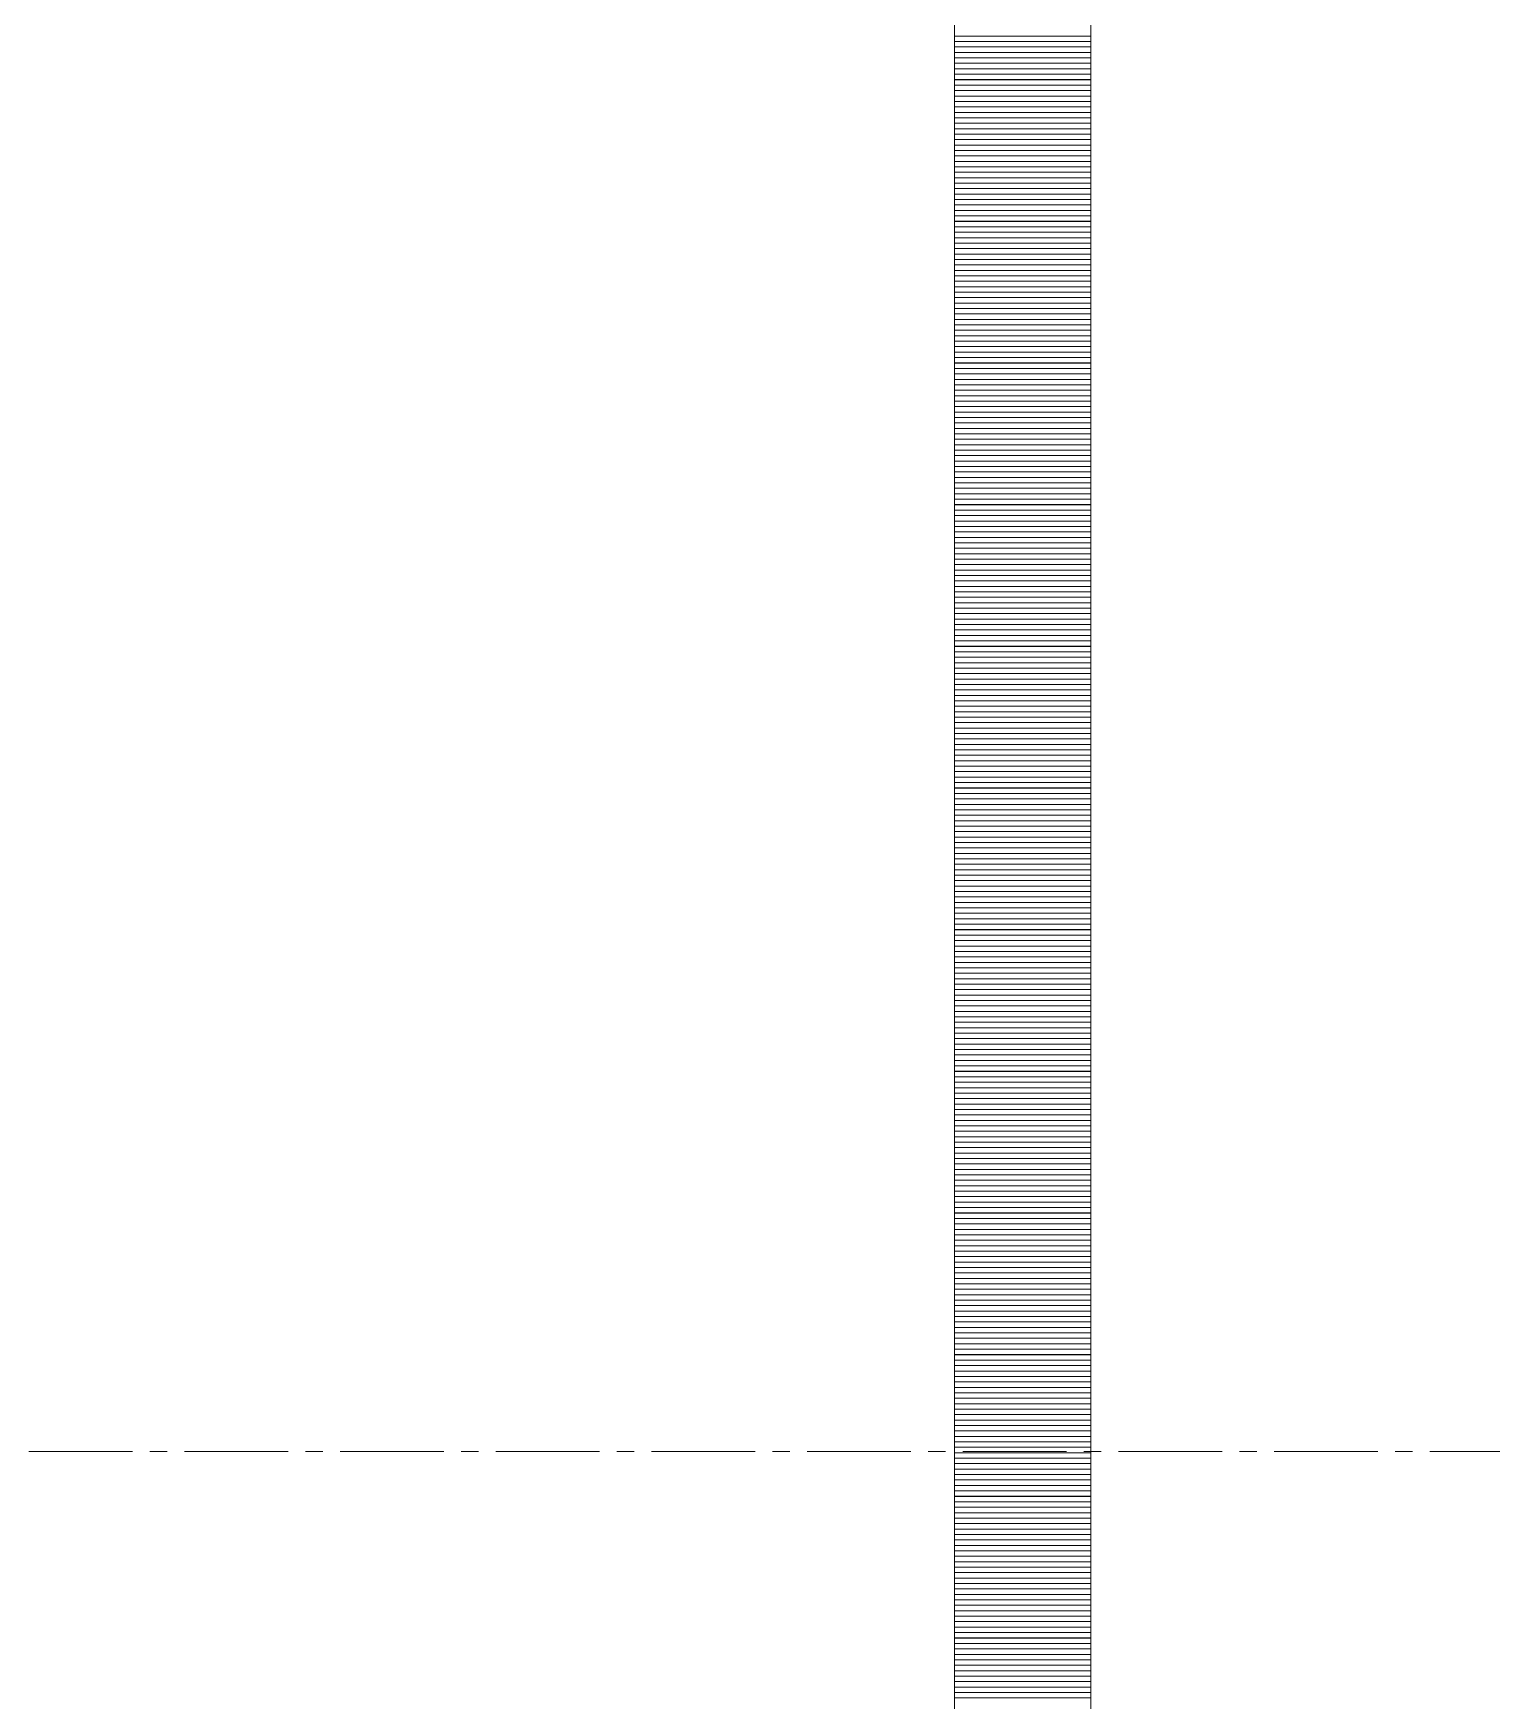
# Model space of a CAD drawing. Header units: millimetres. Extents: x 470010 to 1231400, y -134005 to 421770.
# Drawn here: x 805998.6 to 806266.3, y 165567.5 to 165873.5 of the extents above; entities that cross this region are included whole.
import ezdxf
from ezdxf.enums import TextEntityAlignment as Align

# ---------------------------------------------------------------- set-up
doc = ezdxf.new("R2010")
doc.units = ezdxf.units.MM
doc.linetypes.add('CENTER2', pattern=[28.575, 19.05, -3.175, 3.175, -3.175])
doc.linetypes.add('DASHED', pattern=[19.05, 12.7, -6.35])
doc.layers.get('Defpoints').update_dxf_attribs({"color": 140})
doc.layers.add('АР_Делит', color=120, linetype='Continuous', lineweight=0, plot=False)
doc.layers.add('АР_Тонкая', color=254, linetype='Continuous', lineweight=5)
doc.layers.add('АР_Штриховка', color=8, linetype='Continuous', lineweight=0)
doc.layers.add('РД_Оси_100', color=7, linetype='Continuous', lineweight=0, true_color=0x525252)
doc.styles.add('style1', font='ARIALN.TTF')

# ---------------------------------------------------------------- blocks, each defined once
blk = doc.blocks.new('СОШ_2200_АР_ОСИ_М100_28.05.24')
at = {"layer": 'АР_Делит', "color": 251, "linetype": 'DASHED', "true_color": 0x636466}
blk.add_lwpolyline([(114955, 135155), (114955, -355), (93595.036, -355), (93595.036, 13855), (94145, 13855), (94145, 68320), (66055, 68320), (66055, 13857.73), (83455, 13857.73), (83455, -355), (45245, -355), (45245, 13145), (44695, 13145), (44695, 26755), (45245, 26755), (45245, 68320), (20455, 68320), (20455, 26755), (27955, 26755), (27955, 13145), (-355, 13145), (-355, 100855)], dxfattribs=at)
at = {"layer": 'РД_Оси_100', "color": 251, "linetype": 'CENTER2', "true_color": 0x636466}
blk.add_line((29555, 42900), (-5954.958, 42900), dxfattribs=at)
blk = doc.blocks.new('A$C9108343f')
at = {"layer": 'АР_Тонкая', "color": 18, "linetype": 'Continuous', "lineweight": 5, "true_color": 0x000000}
for p, q in [((140449.09, 313879.49), (140449.09, 237679.49)), ((140474.09, 313879.49), (140474.09, 237679.49)), ((140474.09, 237679.49), (140474.09, 313879.49))]:
    blk.add_line(p, q, dxfattribs=at)
at = {"layer": 'АР_Штриховка', "color": 18, "linetype": 'Continuous', "lineweight": 0, "true_color": 0x000000}
for p, q in [((140449.09, 266239.24), (140474.09, 266239.24)), ((140449.09, 266238.24), (140474.09, 266238.24)), ((140449.09, 266237.24), (140474.09, 266237.24)), ((140449.09, 266236.24), (140474.09, 266236.24)), ((140449.09, 266235.24), (140474.09, 266235.24)), ((140449.09, 266234.24), (140474.09, 266234.24)), ((140449.09, 266233.24), (140474.09, 266233.24)), ((140449.09, 266232.24), (140474.09, 266232.24)), ((140449.09, 266231.24), (140474.09, 266231.24)), ((140449.09, 266230.24), (140474.09, 266230.24)), ((140449.09, 266229.24), (140474.09, 266229.24)), ((140449.09, 266228.24), (140474.09, 266228.24)), ((140449.09, 266227.24), (140474.09, 266227.24)), ((140449.09, 266226.24), (140474.09, 266226.24)), ((140449.09, 266225.24), (140474.09, 266225.24)), ((140449.09, 266224.24), (140474.09, 266224.24)), ((140449.09, 266223.24), (140474.09, 266223.24)), ((140449.09, 266222.24), (140474.09, 266222.24)), ((140449.09, 266221.24), (140474.09, 266221.24)), ((140449.09, 266220.24), (140474.09, 266220.24)), ((140449.09, 266219.24), (140474.09, 266219.24)), ((140449.09, 266218.24), (140474.09, 266218.24)), ((140449.09, 266217.24), (140474.09, 266217.24)), ((140449.09, 266216.24), (140474.09, 266216.24)), ((140449.09, 266215.24), (140474.09, 266215.24)), ((140449.09, 266214.24), (140474.09, 266214.24)), ((140449.09, 266213.24), (140474.09, 266213.24)), ((140449.09, 266212.24), (140474.09, 266212.24)), ((140449.09, 266211.24), (140474.09, 266211.24)), ((140449.09, 266210.24), (140474.09, 266210.24)), ((140449.09, 266209.24), (140474.09, 266209.24)), ((140449.09, 266208.24), (140474.09, 266208.24)), ((140449.09, 266207.24), (140474.09, 266207.24)), ((140449.09, 266206.24), (140474.09, 266206.24)), ((140449.09, 266205.24), (140474.09, 266205.24)), ((140449.09, 266204.24), (140474.09, 266204.24)), ((140449.09, 266203.24), (140474.09, 266203.24)), ((140449.09, 266202.24), (140474.09, 266202.24)), ((140449.09, 266201.24), (140474.09, 266201.24)), ((140449.09, 266200.24), (140474.09, 266200.24)), ((140449.09, 266199.24), (140474.09, 266199.24)), ((140449.09, 266198.24), (140474.09, 266198.24)), ((140449.09, 266197.24), (140474.09, 266197.24)), ((140449.09, 266196.24), (140474.09, 266196.24)), ((140449.09, 266195.24), (140474.09, 266195.24)), ((140449.09, 266194.24), (140474.09, 266194.24)), ((140449.09, 266193.24), (140474.09, 266193.24)), ((140449.09, 266192.24), (140474.09, 266192.24)), ((140449.09, 266191.24), (140474.09, 266191.24)), ((140449.09, 266190.24), (140474.09, 266190.24)), ((140449.09, 266189.24), (140474.09, 266189.24)), ((140449.09, 266188.24), (140474.09, 266188.24)), ((140449.09, 266187.24), (140474.09, 266187.24)), ((140449.09, 266186.24), (140474.09, 266186.24)), ((140449.09, 266185.24), (140474.09, 266185.24)), ((140449.09, 266184.24), (140474.09, 266184.24)), ((140449.09, 266183.24), (140474.09, 266183.24)), ((140449.09, 266182.24), (140474.09, 266182.24)), ((140449.09, 266181.24), (140474.09, 266181.24)), ((140449.09, 266180.24), (140474.09, 266180.24)), ((140449.09, 266179.24), (140474.09, 266179.24)), ((140449.09, 266178.24), (140474.09, 266178.24)), ((140449.09, 266177.24), (140474.09, 266177.24)), ((140449.09, 266176.24), (140474.09, 266176.24)), ((140449.09, 266175.24), (140474.09, 266175.24)), ((140449.09, 266174.24), (140474.09, 266174.24)), ((140449.09, 266173.24), (140474.09, 266173.24)), ((140449.09, 266172.24), (140474.09, 266172.24)), ((140449.09, 266171.24), (140474.09, 266171.24)), ((140449.09, 266170.24), (140474.09, 266170.24)), ((140449.09, 266169.24), (140474.09, 266169.24)), ((140449.09, 266168.24), (140474.09, 266168.24)), ((140449.09, 266167.24), (140474.09, 266167.24)), ((140449.09, 266166.24), (140474.09, 266166.24)), ((140449.09, 266165.24), (140474.09, 266165.24)), ((140449.09, 266164.24), (140474.09, 266164.24)), ((140449.09, 266163.24), (140474.09, 266163.24)), ((140449.09, 266162.24), (140474.09, 266162.24)), ((140449.09, 266161.24), (140474.09, 266161.24)), ((140449.09, 266160.24), (140474.09, 266160.24)), ((140449.09, 266159.24), (140474.09, 266159.24)), ((140449.09, 266158.24), (140474.09, 266158.24)), ((140449.09, 266157.24), (140474.09, 266157.24)), ((140449.09, 266156.24), (140474.09, 266156.24)), ((140449.09, 266155.24), (140474.09, 266155.24)), ((140449.09, 266154.24), (140474.09, 266154.24)), ((140449.09, 266153.24), (140474.09, 266153.24)), ((140449.09, 266152.24), (140474.09, 266152.24)), ((140449.09, 266151.24), (140474.09, 266151.24)), ((140449.09, 266150.24), (140474.09, 266150.24)), ((140449.09, 266149.24), (140474.09, 266149.24)), ((140449.09, 266148.24), (140474.09, 266148.24)), ((140449.09, 266147.24), (140474.09, 266147.24)), ((140449.09, 266146.24), (140474.09, 266146.24)), ((140449.09, 266145.24), (140474.09, 266145.24)), ((140449.09, 266144.24), (140474.09, 266144.24)), ((140449.09, 266143.24), (140474.09, 266143.24)), ((140449.09, 266142.24), (140474.09, 266142.24)), ((140449.09, 266141.24), (140474.09, 266141.24)), ((140449.09, 266140.24), (140474.09, 266140.24)), ((140449.09, 266139.24), (140474.09, 266139.24)), ((140449.09, 266138.24), (140474.09, 266138.24)), ((140449.09, 266137.24), (140474.09, 266137.24)), ((140449.09, 266136.24), (140474.09, 266136.24)), ((140449.09, 266135.24), (140474.09, 266135.24)), ((140449.09, 266134.24), (140474.09, 266134.24)), ((140449.09, 266133.24), (140474.09, 266133.24)), ((140449.09, 266132.24), (140474.09, 266132.24)), ((140449.09, 266131.24), (140474.09, 266131.24)), ((140449.09, 266130.24), (140474.09, 266130.24)), ((140449.09, 266129.24), (140474.09, 266129.24)), ((140449.09, 266128.24), (140474.09, 266128.24)), ((140449.09, 266127.24), (140474.09, 266127.24)), ((140449.09, 266126.24), (140474.09, 266126.24)), ((140449.09, 266125.24), (140474.09, 266125.24)), ((140449.09, 266124.24), (140474.09, 266124.24)), ((140449.09, 266123.24), (140474.09, 266123.24)), ((140449.09, 266122.24), (140474.09, 266122.24)), ((140449.09, 266121.24), (140474.09, 266121.24)), ((140449.09, 266120.24), (140474.09, 266120.24)), ((140449.09, 266119.24), (140474.09, 266119.24)), ((140449.09, 266118.24), (140474.09, 266118.24)), ((140449.09, 266117.24), (140474.09, 266117.24)), ((140449.09, 266116.24), (140474.09, 266116.24)), ((140449.09, 266115.24), (140474.09, 266115.24)), ((140449.09, 266114.24), (140474.09, 266114.24)), ((140449.09, 266113.24), (140474.09, 266113.24)), ((140449.09, 266112.24), (140474.09, 266112.24)), ((140449.09, 266111.24), (140474.09, 266111.24)), ((140449.09, 266110.24), (140474.09, 266110.24)), ((140449.09, 266109.24), (140474.09, 266109.24)), ((140449.09, 266108.24), (140474.09, 266108.24)), ((140449.09, 266107.24), (140474.09, 266107.24)), ((140449.09, 266106.24), (140474.09, 266106.24)), ((140449.09, 266105.24), (140474.09, 266105.24)), ((140449.09, 266104.24), (140474.09, 266104.24)), ((140449.09, 266103.24), (140474.09, 266103.24)), ((140449.09, 266102.24), (140474.09, 266102.24)), ((140449.09, 266101.24), (140474.09, 266101.24)), ((140449.09, 266100.24), (140474.09, 266100.24)), ((140449.09, 266099.24), (140474.09, 266099.24)), ((140449.09, 266098.24), (140474.09, 266098.24)), ((140449.09, 266097.24), (140474.09, 266097.24)), ((140449.09, 266096.24), (140474.09, 266096.24)), ((140449.09, 266095.24), (140474.09, 266095.24)), ((140449.09, 266094.24), (140474.09, 266094.24)), ((140449.09, 266093.24), (140474.09, 266093.24)), ((140449.09, 266092.24), (140474.09, 266092.24)), ((140449.09, 266091.24), (140474.09, 266091.24)), ((140449.09, 266090.24), (140474.09, 266090.24)), ((140449.09, 266089.24), (140474.09, 266089.24)), ((140449.09, 266088.24), (140474.09, 266088.24)), ((140449.09, 266087.24), (140474.09, 266087.24)), ((140449.09, 266086.24), (140474.09, 266086.24)), ((140449.09, 266085.24), (140474.09, 266085.24)), ((140449.09, 266084.24), (140474.09, 266084.24)), ((140449.09, 266083.24), (140474.09, 266083.24)), ((140449.09, 266082.24), (140474.09, 266082.24)), ((140449.09, 266081.24), (140474.09, 266081.24)), ((140449.09, 266080.24), (140474.09, 266080.24)), ((140449.09, 266079.24), (140474.09, 266079.24)), ((140449.09, 266078.24), (140474.09, 266078.24)), ((140449.09, 266077.24), (140474.09, 266077.24)), ((140449.09, 266076.24), (140474.09, 266076.24)), ((140449.09, 266075.24), (140474.09, 266075.24)), ((140449.09, 266074.24), (140474.09, 266074.24)), ((140449.09, 266073.24), (140474.09, 266073.24)), ((140449.09, 266072.24), (140474.09, 266072.24)), ((140449.09, 266071.24), (140474.09, 266071.24)), ((140449.09, 266070.24), (140474.09, 266070.24)), ((140449.09, 266069.24), (140474.09, 266069.24)), ((140449.09, 266068.24), (140474.09, 266068.24)), ((140449.09, 266067.24), (140474.09, 266067.24)), ((140449.09, 266066.24), (140474.09, 266066.24)), ((140449.09, 266065.24), (140474.09, 266065.24)), ((140449.09, 266064.24), (140474.09, 266064.24)), ((140449.09, 266063.24), (140474.09, 266063.24)), ((140449.09, 266062.24), (140474.09, 266062.24)), ((140449.09, 266061.24), (140474.09, 266061.24)), ((140449.09, 266060.24), (140474.09, 266060.24)), ((140449.09, 266059.24), (140474.09, 266059.24)), ((140449.09, 266058.24), (140474.09, 266058.24)), ((140449.09, 266057.24), (140474.09, 266057.24)), ((140449.09, 266056.24), (140474.09, 266056.24)), ((140449.09, 266055.24), (140474.09, 266055.24)), ((140449.09, 266054.24), (140474.09, 266054.24)), ((140449.09, 266053.24), (140474.09, 266053.24)), ((140449.09, 266052.24), (140474.09, 266052.24)), ((140449.09, 266051.24), (140474.09, 266051.24)), ((140449.09, 266050.24), (140474.09, 266050.24)), ((140449.09, 266049.24), (140474.09, 266049.24)), ((140449.09, 266048.24), (140474.09, 266048.24)), ((140449.09, 266047.24), (140474.09, 266047.24)), ((140449.09, 266046.24), (140474.09, 266046.24)), ((140449.09, 266045.24), (140474.09, 266045.24)), ((140449.09, 266044.24), (140474.09, 266044.24)), ((140449.09, 266043.24), (140474.09, 266043.24)), ((140449.09, 266042.24), (140474.09, 266042.24)), ((140449.09, 266041.24), (140474.09, 266041.24)), ((140449.09, 266040.24), (140474.09, 266040.24)), ((140449.09, 266039.24), (140474.09, 266039.24)), ((140449.09, 266038.24), (140474.09, 266038.24)), ((140449.09, 266037.24), (140474.09, 266037.24)), ((140449.09, 266036.24), (140474.09, 266036.24)), ((140449.09, 266035.24), (140474.09, 266035.24)), ((140449.09, 266034.24), (140474.09, 266034.24)), ((140449.09, 266033.24), (140474.09, 266033.24)), ((140449.09, 266032.24), (140474.09, 266032.24)), ((140449.09, 266031.24), (140474.09, 266031.24)), ((140449.09, 266030.24), (140474.09, 266030.24)), ((140449.09, 266029.24), (140474.09, 266029.24)), ((140449.09, 266028.24), (140474.09, 266028.24)), ((140449.09, 266027.24), (140474.09, 266027.24)), ((140449.09, 266026.24), (140474.09, 266026.24)), ((140449.09, 266025.24), (140474.09, 266025.24)), ((140449.09, 266024.24), (140474.09, 266024.24)), ((140449.09, 266023.24), (140474.09, 266023.24)), ((140449.09, 266022.24), (140474.09, 266022.24)), ((140449.09, 266021.24), (140474.09, 266021.24)), ((140449.09, 266020.24), (140474.09, 266020.24)), ((140449.09, 266019.24), (140474.09, 266019.24)), ((140449.09, 266018.24), (140474.09, 266018.24)), ((140449.09, 266017.24), (140474.09, 266017.24)), ((140449.09, 266016.24), (140474.09, 266016.24)), ((140449.09, 266015.24), (140474.09, 266015.24)), ((140449.09, 266014.24), (140474.09, 266014.24)), ((140449.09, 266013.24), (140474.09, 266013.24)), ((140449.09, 266012.24), (140474.09, 266012.24)), ((140449.09, 266011.24), (140474.09, 266011.24)), ((140449.09, 266010.24), (140474.09, 266010.24)), ((140449.09, 266009.24), (140474.09, 266009.24)), ((140449.09, 266008.24), (140474.09, 266008.24)), ((140449.09, 266007.24), (140474.09, 266007.24)), ((140449.09, 266006.24), (140474.09, 266006.24)), ((140449.09, 266005.24), (140474.09, 266005.24)), ((140449.09, 266004.24), (140474.09, 266004.24)), ((140449.09, 266003.24), (140474.09, 266003.24)), ((140449.09, 266002.24), (140474.09, 266002.24)), ((140449.09, 266001.24), (140474.09, 266001.24)), ((140449.09, 266000.24), (140474.09, 266000.24)), ((140449.09, 265999.24), (140474.09, 265999.24)), ((140449.09, 265998.24), (140474.09, 265998.24)), ((140449.09, 265997.24), (140474.09, 265997.24)), ((140449.09, 265996.24), (140474.09, 265996.24)), ((140449.09, 265995.24), (140474.09, 265995.24)), ((140449.09, 265994.24), (140474.09, 265994.24)), ((140449.09, 265993.24), (140474.09, 265993.24)), ((140449.09, 265992.24), (140474.09, 265992.24)), ((140449.09, 265991.24), (140474.09, 265991.24)), ((140449.09, 265990.24), (140474.09, 265990.24)), ((140449.09, 265989.24), (140474.09, 265989.24)), ((140449.09, 265988.24), (140474.09, 265988.24)), ((140449.09, 265987.24), (140474.09, 265987.24)), ((140449.09, 265986.24), (140474.09, 265986.24)), ((140449.09, 265985.24), (140474.09, 265985.24)), ((140449.09, 265984.24), (140474.09, 265984.24)), ((140449.09, 265983.24), (140474.09, 265983.24)), ((140449.09, 265982.24), (140474.09, 265982.24)), ((140449.09, 265981.24), (140474.09, 265981.24)), ((140449.09, 265980.24), (140474.09, 265980.24)), ((140449.09, 265979.24), (140474.09, 265979.24)), ((140449.09, 265978.24), (140474.09, 265978.24)), ((140449.09, 265977.24), (140474.09, 265977.24)), ((140449.09, 265976.24), (140474.09, 265976.24)), ((140449.09, 265975.24), (140474.09, 265975.24)), ((140449.09, 265974.24), (140474.09, 265974.24)), ((140449.09, 265973.24), (140474.09, 265973.24)), ((140449.09, 265972.24), (140474.09, 265972.24)), ((140449.09, 265971.24), (140474.09, 265971.24)), ((140449.09, 265970.24), (140474.09, 265970.24)), ((140449.09, 265969.24), (140474.09, 265969.24)), ((140449.09, 265968.24), (140474.09, 265968.24)), ((140449.09, 265967.24), (140474.09, 265967.24)), ((140449.09, 265966.24), (140474.09, 265966.24)), ((140449.09, 265965.24), (140474.09, 265965.24)), ((140449.09, 265964.24), (140474.09, 265964.24)), ((140449.09, 265963.24), (140474.09, 265963.24)), ((140449.09, 265962.24), (140474.09, 265962.24)), ((140449.09, 265961.24), (140474.09, 265961.24)), ((140449.09, 265960.24), (140474.09, 265960.24)), ((140449.09, 265959.24), (140474.09, 265959.24)), ((140449.09, 265958.24), (140474.09, 265958.24)), ((140449.09, 265957.24), (140474.09, 265957.24)), ((140449.09, 265956.24), (140474.09, 265956.24)), ((140449.09, 265955.24), (140474.09, 265955.24)), ((140449.09, 265954.24), (140474.09, 265954.24)), ((140449.09, 265953.24), (140474.09, 265953.24)), ((140449.09, 265952.24), (140474.09, 265952.24)), ((140449.09, 265951.24), (140474.09, 265951.24)), ((140449.09, 265950.24), (140474.09, 265950.24)), ((140449.09, 265949.24), (140474.09, 265949.24)), ((140449.09, 265948.24), (140474.09, 265948.24)), ((140449.09, 265947.24), (140474.09, 265947.24)), ((140449.09, 265946.24), (140474.09, 265946.24)), ((140449.09, 265945.24), (140474.09, 265945.24)), ((140449.09, 265944.24), (140474.09, 265944.24)), ((140449.09, 265943.24), (140474.09, 265943.24)), ((140449.09, 265942.24), (140474.09, 265942.24)), ((140449.09, 265941.24), (140474.09, 265941.24)), ((140449.09, 265940.24), (140474.09, 265940.24)), ((140449.09, 265939.24), (140474.09, 265939.24)), ((140449.09, 265938.24), (140474.09, 265938.24)), ((140449.09, 265937.24), (140474.09, 265937.24)), ((140449.09, 265936.24), (140474.09, 265936.24)), ((140449.09, 265935.24), (140474.09, 265935.24)), ((140449.09, 265934.24), (140474.09, 265934.24))]:
    blk.add_line(p, q, dxfattribs=at)
at = {"layer": 'РД_Оси_100'}
blk.add_blockref('СОШ_2200_АР_ОСИ_М100_28.05.24', (140804.09, 223079.49), dxfattribs=at)
at = {"layer": 'Defpoints', "color": 18, "true_color": 0x000000, "style": 'style1'}
for p in [(143949.34, 316089.12), (143974.98, 281639.5), (143890.4, 273244.71), (143839.99, 264276.81), (143967.75, 254892.38), (12251.96, 104178.14), (12382.58, 96023.14)]:
    blk.add_attdef('АР-ПОМЕЩЕНИЕ:НАИМЕНОВАНИЕ', text='', height=100, dxfattribs=at).set_placement(p, align=Align.MIDDLE)
at = {"layer": 'Defpoints', "color": 18, "true_color": 0x000000, "style": 'style1', "flags": 8}
for p in [(143951.3, 279099.09), (143848.34, 269251.11), (143875.33, 260094.25), (144049.74, 250824.7), (163419.28, 238153.36), (155897.46, 237965.97), (183037.2, 237965.97), (143342.94, 237876.19)]:
    blk.add_attdef('АР-ПОМЕЩЕНИЕ:НАИМЕНОВАНИЕ', text='', height=100, dxfattribs=at).set_placement(p, align=Align.MIDDLE)

msp = doc.modelspace()

# ---------------------------------------------------------------- linework, layer by layer
at = {"layer": 'АР_Тонкая', "color": 18, "linetype": 'Continuous', "lineweight": 5, "true_color": 0x000000}
for p, q in [((806167.706, 213513.251), (806167.706, 137313.251)), ((806192.706, 213513.251), (806192.706, 137313.251)), ((806192.706, 137313.251), (806192.706, 213513.251))]:
    msp.add_line(p, q, dxfattribs=at)
at = {"layer": 'АР_Штриховка', "color": 18, "linetype": 'Continuous', "lineweight": 0, "true_color": 0x000000}
for p, q in [((806167.706, 165873), (806192.706, 165873)), ((806167.706, 165872), (806192.706, 165872)), ((806167.706, 165871), (806192.706, 165871)), ((806167.706, 165870), (806192.706, 165870)), ((806167.706, 165869), (806192.706, 165869)), ((806167.706, 165868), (806192.706, 165868)), ((806167.706, 165867), (806192.706, 165867)), ((806167.706, 165866), (806192.706, 165866)), ((806167.706, 165865), (806192.706, 165865)), ((806167.706, 165864), (806192.706, 165864)), ((806167.706, 165863), (806192.706, 165863)), ((806167.706, 165862), (806192.706, 165862)), ((806167.706, 165861), (806192.706, 165861)), ((806167.706, 165860), (806192.706, 165860)), ((806167.706, 165859), (806192.706, 165859)), ((806167.706, 165858), (806192.706, 165858)), ((806167.706, 165857), (806192.706, 165857)), ((806167.706, 165856), (806192.706, 165856)), ((806167.706, 165855), (806192.706, 165855)), ((806167.706, 165854), (806192.706, 165854)), ((806167.706, 165853), (806192.706, 165853)), ((806167.706, 165852), (806192.706, 165852)), ((806167.706, 165851), (806192.706, 165851)), ((806167.706, 165850), (806192.706, 165850)), ((806167.706, 165849), (806192.706, 165849)), ((806167.706, 165848), (806192.706, 165848)), ((806167.706, 165847), (806192.706, 165847)), ((806167.706, 165846), (806192.706, 165846)), ((806167.706, 165845), (806192.706, 165845)), ((806167.706, 165844), (806192.706, 165844)), ((806167.706, 165843), (806192.706, 165843)), ((806167.706, 165842), (806192.706, 165842)), ((806167.706, 165841), (806192.706, 165841)), ((806167.706, 165840), (806192.706, 165840)), ((806167.706, 165839), (806192.706, 165839)), ((806167.706, 165838), (806192.706, 165838)), ((806167.706, 165837), (806192.706, 165837)), ((806167.706, 165836), (806192.706, 165836)), ((806167.706, 165835), (806192.706, 165835)), ((806167.706, 165834), (806192.706, 165834)), ((806167.706, 165833), (806192.706, 165833)), ((806167.706, 165832), (806192.706, 165832)), ((806167.706, 165831), (806192.706, 165831)), ((806167.706, 165830), (806192.706, 165830)), ((806167.706, 165829), (806192.706, 165829)), ((806167.706, 165828), (806192.706, 165828)), ((806167.706, 165827), (806192.706, 165827)), ((806167.706, 165826), (806192.706, 165826)), ((806167.706, 165825), (806192.706, 165825)), ((806167.706, 165824), (806192.706, 165824)), ((806167.706, 165823), (806192.706, 165823)), ((806167.706, 165822), (806192.706, 165822)), ((806167.706, 165821), (806192.706, 165821)), ((806167.706, 165820), (806192.706, 165820)), ((806167.706, 165819), (806192.706, 165819)), ((806167.706, 165818), (806192.706, 165818)), ((806167.706, 165817), (806192.706, 165817)), ((806167.706, 165816), (806192.706, 165816)), ((806167.706, 165815), (806192.706, 165815)), ((806167.706, 165814), (806192.706, 165814)), ((806167.706, 165813), (806192.706, 165813)), ((806167.706, 165812), (806192.706, 165812)), ((806167.706, 165811), (806192.706, 165811)), ((806167.706, 165810), (806192.706, 165810)), ((806167.706, 165809), (806192.706, 165809)), ((806167.706, 165808), (806192.706, 165808)), ((806167.706, 165807), (806192.706, 165807)), ((806167.706, 165806), (806192.706, 165806)), ((806167.706, 165805), (806192.706, 165805)), ((806167.706, 165804), (806192.706, 165804)), ((806167.706, 165803), (806192.706, 165803)), ((806167.706, 165802), (806192.706, 165802)), ((806167.706, 165801), (806192.706, 165801)), ((806167.706, 165800), (806192.706, 165800)), ((806167.706, 165799), (806192.706, 165799)), ((806167.706, 165798), (806192.706, 165798)), ((806167.706, 165797), (806192.706, 165797)), ((806167.706, 165796), (806192.706, 165796)), ((806167.706, 165795), (806192.706, 165795)), ((806167.706, 165794), (806192.706, 165794)), ((806167.706, 165793), (806192.706, 165793)), ((806167.706, 165792), (806192.706, 165792)), ((806167.706, 165791), (806192.706, 165791)), ((806167.706, 165790), (806192.706, 165790)), ((806167.706, 165789), (806192.706, 165789)), ((806167.706, 165788), (806192.706, 165788)), ((806167.706, 165787), (806192.706, 165787)), ((806167.706, 165786), (806192.706, 165786)), ((806167.706, 165785), (806192.706, 165785)), ((806167.706, 165784), (806192.706, 165784)), ((806167.706, 165783), (806192.706, 165783)), ((806167.706, 165782), (806192.706, 165782)), ((806167.706, 165781), (806192.706, 165781)), ((806167.706, 165780), (806192.706, 165780)), ((806167.706, 165779), (806192.706, 165779)), ((806167.706, 165778), (806192.706, 165778)), ((806167.706, 165777), (806192.706, 165777)), ((806167.706, 165776), (806192.706, 165776)), ((806167.706, 165775), (806192.706, 165775)), ((806167.706, 165774), (806192.706, 165774)), ((806167.706, 165773), (806192.706, 165773)), ((806167.706, 165772), (806192.706, 165772)), ((806167.706, 165771), (806192.706, 165771)), ((806167.706, 165770), (806192.706, 165770)), ((806167.706, 165769), (806192.706, 165769)), ((806167.706, 165768), (806192.706, 165768)), ((806167.706, 165767), (806192.706, 165767)), ((806167.706, 165766), (806192.706, 165766)), ((806167.706, 165765), (806192.706, 165765)), ((806167.706, 165764), (806192.706, 165764)), ((806167.706, 165763), (806192.706, 165763)), ((806167.706, 165762), (806192.706, 165762)), ((806167.706, 165761), (806192.706, 165761)), ((806167.706, 165760), (806192.706, 165760)), ((806167.706, 165759), (806192.706, 165759)), ((806167.706, 165758), (806192.706, 165758)), ((806167.706, 165757), (806192.706, 165757)), ((806167.706, 165756), (806192.706, 165756)), ((806167.706, 165755), (806192.706, 165755)), ((806167.706, 165754), (806192.706, 165754)), ((806167.706, 165753), (806192.706, 165753)), ((806167.706, 165752), (806192.706, 165752)), ((806167.706, 165751), (806192.706, 165751)), ((806167.706, 165750), (806192.706, 165750)), ((806167.706, 165749), (806192.706, 165749)), ((806167.706, 165748), (806192.706, 165748)), ((806167.706, 165747), (806192.706, 165747)), ((806167.706, 165746), (806192.706, 165746)), ((806167.706, 165745), (806192.706, 165745)), ((806167.706, 165744), (806192.706, 165744)), ((806167.706, 165743), (806192.706, 165743)), ((806167.706, 165742), (806192.706, 165742)), ((806167.706, 165741), (806192.706, 165741)), ((806167.706, 165740), (806192.706, 165740)), ((806167.706, 165739), (806192.706, 165739)), ((806167.706, 165738), (806192.706, 165738)), ((806167.706, 165737), (806192.706, 165737)), ((806167.706, 165736), (806192.706, 165736)), ((806167.706, 165735), (806192.706, 165735)), ((806167.706, 165734), (806192.706, 165734)), ((806167.706, 165733), (806192.706, 165733)), ((806167.706, 165732), (806192.706, 165732)), ((806167.706, 165731), (806192.706, 165731)), ((806167.706, 165730), (806192.706, 165730)), ((806167.706, 165729), (806192.706, 165729)), ((806167.706, 165728), (806192.706, 165728)), ((806167.706, 165727), (806192.706, 165727)), ((806167.706, 165726), (806192.706, 165726)), ((806167.706, 165725), (806192.706, 165725)), ((806167.706, 165724), (806192.706, 165724)), ((806167.706, 165723), (806192.706, 165723)), ((806167.706, 165722), (806192.706, 165722)), ((806167.706, 165721), (806192.706, 165721)), ((806167.706, 165720), (806192.706, 165720)), ((806167.706, 165719), (806192.706, 165719)), ((806167.706, 165718), (806192.706, 165718)), ((806167.706, 165717), (806192.706, 165717)), ((806167.706, 165716), (806192.706, 165716)), ((806167.706, 165715), (806192.706, 165715)), ((806167.706, 165714), (806192.706, 165714)), ((806167.706, 165713), (806192.706, 165713)), ((806167.706, 165712), (806192.706, 165712)), ((806167.706, 165711), (806192.706, 165711)), ((806167.706, 165710), (806192.706, 165710)), ((806167.706, 165709), (806192.706, 165709)), ((806167.706, 165708), (806192.706, 165708)), ((806167.706, 165707), (806192.706, 165707)), ((806167.706, 165706), (806192.706, 165706)), ((806167.706, 165705), (806192.706, 165705)), ((806167.706, 165704), (806192.706, 165704)), ((806167.706, 165703), (806192.706, 165703)), ((806167.706, 165702), (806192.706, 165702)), ((806167.706, 165701), (806192.706, 165701)), ((806167.706, 165700), (806192.706, 165700)), ((806167.706, 165699), (806192.706, 165699)), ((806167.706, 165698), (806192.706, 165698)), ((806167.706, 165697), (806192.706, 165697)), ((806167.706, 165696), (806192.706, 165696)), ((806167.706, 165695), (806192.706, 165695)), ((806167.706, 165694), (806192.706, 165694)), ((806167.706, 165693), (806192.706, 165693)), ((806167.706, 165692), (806192.706, 165692)), ((806167.706, 165691), (806192.706, 165691)), ((806167.706, 165690), (806192.706, 165690)), ((806167.706, 165689), (806192.706, 165689)), ((806167.706, 165688), (806192.706, 165688)), ((806167.706, 165687), (806192.706, 165687)), ((806167.706, 165686), (806192.706, 165686)), ((806167.706, 165685), (806192.706, 165685)), ((806167.706, 165684), (806192.706, 165684)), ((806167.706, 165683), (806192.706, 165683)), ((806167.706, 165682), (806192.706, 165682)), ((806167.706, 165681), (806192.706, 165681)), ((806167.706, 165680), (806192.706, 165680)), ((806167.706, 165679), (806192.706, 165679)), ((806167.706, 165678), (806192.706, 165678)), ((806167.706, 165677), (806192.706, 165677)), ((806167.706, 165676), (806192.706, 165676)), ((806167.706, 165675), (806192.706, 165675)), ((806167.706, 165674), (806192.706, 165674)), ((806167.706, 165673), (806192.706, 165673)), ((806167.706, 165672), (806192.706, 165672)), ((806167.706, 165671), (806192.706, 165671)), ((806167.706, 165670), (806192.706, 165670)), ((806167.706, 165669), (806192.706, 165669)), ((806167.706, 165668), (806192.706, 165668)), ((806167.706, 165667), (806192.706, 165667)), ((806167.706, 165666), (806192.706, 165666)), ((806167.706, 165665), (806192.706, 165665)), ((806167.706, 165664), (806192.706, 165664)), ((806167.706, 165663), (806192.706, 165663)), ((806167.706, 165662), (806192.706, 165662)), ((806167.706, 165661), (806192.706, 165661)), ((806167.706, 165660), (806192.706, 165660)), ((806167.706, 165659), (806192.706, 165659)), ((806167.706, 165658), (806192.706, 165658)), ((806167.706, 165657), (806192.706, 165657)), ((806167.706, 165656), (806192.706, 165656)), ((806167.706, 165655), (806192.706, 165655)), ((806167.706, 165654), (806192.706, 165654)), ((806167.706, 165653), (806192.706, 165653)), ((806167.706, 165652), (806192.706, 165652)), ((806167.706, 165651), (806192.706, 165651)), ((806167.706, 165650), (806192.706, 165650)), ((806167.706, 165649), (806192.706, 165649)), ((806167.706, 165648), (806192.706, 165648)), ((806167.706, 165647), (806192.706, 165647)), ((806167.706, 165646), (806192.706, 165646)), ((806167.706, 165645), (806192.706, 165645)), ((806167.706, 165644), (806192.706, 165644)), ((806167.706, 165643), (806192.706, 165643)), ((806167.706, 165642), (806192.706, 165642)), ((806167.706, 165641), (806192.706, 165641)), ((806167.706, 165640), (806192.706, 165640)), ((806167.706, 165639), (806192.706, 165639)), ((806167.706, 165638), (806192.706, 165638)), ((806167.706, 165637), (806192.706, 165637)), ((806167.706, 165636), (806192.706, 165636)), ((806167.706, 165635), (806192.706, 165635)), ((806167.706, 165634), (806192.706, 165634)), ((806167.706, 165633), (806192.706, 165633)), ((806167.706, 165632), (806192.706, 165632)), ((806167.706, 165631), (806192.706, 165631)), ((806167.706, 165630), (806192.706, 165630)), ((806167.706, 165629), (806192.706, 165629)), ((806167.706, 165628), (806192.706, 165628)), ((806167.706, 165627), (806192.706, 165627)), ((806167.706, 165626), (806192.706, 165626)), ((806167.706, 165625), (806192.706, 165625)), ((806167.706, 165624), (806192.706, 165624)), ((806167.706, 165623), (806192.706, 165623)), ((806167.706, 165622), (806192.706, 165622)), ((806167.706, 165621), (806192.706, 165621)), ((806167.706, 165620), (806192.706, 165620)), ((806167.706, 165619), (806192.706, 165619)), ((806167.706, 165618), (806192.706, 165618)), ((806167.706, 165617), (806192.706, 165617)), ((806167.706, 165616), (806192.706, 165616)), ((806167.706, 165615), (806192.706, 165615)), ((806167.706, 165614), (806192.706, 165614)), ((806167.706, 165613), (806192.706, 165613)), ((806167.706, 165612), (806192.706, 165612)), ((806167.706, 165611), (806192.706, 165611)), ((806167.706, 165610), (806192.706, 165610)), ((806167.706, 165609), (806192.706, 165609)), ((806167.706, 165608), (806192.706, 165608)), ((806167.706, 165607), (806192.706, 165607)), ((806167.706, 165606), (806192.706, 165606)), ((806167.706, 165605), (806192.706, 165605)), ((806167.706, 165604), (806192.706, 165604)), ((806167.706, 165603), (806192.706, 165603)), ((806167.706, 165602), (806192.706, 165602)), ((806167.706, 165601), (806192.706, 165601)), ((806167.706, 165600), (806192.706, 165600)), ((806167.706, 165599), (806192.706, 165599)), ((806167.706, 165598), (806192.706, 165598)), ((806167.706, 165597), (806192.706, 165597)), ((806167.706, 165596), (806192.706, 165596)), ((806167.706, 165595), (806192.706, 165595)), ((806167.706, 165594), (806192.706, 165594)), ((806167.706, 165593), (806192.706, 165593)), ((806167.706, 165592), (806192.706, 165592)), ((806167.706, 165591), (806192.706, 165591)), ((806167.706, 165590), (806192.706, 165590)), ((806167.706, 165589), (806192.706, 165589)), ((806167.706, 165588), (806192.706, 165588)), ((806167.706, 165587), (806192.706, 165587)), ((806167.706, 165586), (806192.706, 165586)), ((806167.706, 165585), (806192.706, 165585)), ((806167.706, 165584), (806192.706, 165584)), ((806167.706, 165583), (806192.706, 165583)), ((806167.706, 165582), (806192.706, 165582)), ((806167.706, 165581), (806192.706, 165581)), ((806167.706, 165580), (806192.706, 165580)), ((806167.706, 165579), (806192.706, 165579)), ((806167.706, 165578), (806192.706, 165578)), ((806167.706, 165577), (806192.706, 165577)), ((806167.706, 165576), (806192.706, 165576)), ((806167.706, 165575), (806192.706, 165575)), ((806167.706, 165574), (806192.706, 165574)), ((806167.706, 165573), (806192.706, 165573)), ((806167.706, 165572), (806192.706, 165572)), ((806167.706, 165571), (806192.706, 165571)), ((806167.706, 165570), (806192.706, 165570)), ((806167.706, 165569), (806192.706, 165569)), ((806167.706, 165568), (806192.706, 165568))]:
    msp.add_line(p, q, dxfattribs=at)

# ---------------------------------------------------------------- block references
msp.add_blockref('A$C9108343f', (665718.612, -100366.242))
at = {"layer": 'РД_Оси_100'}
msp.add_blockref('СОШ_2200_АР_ОСИ_М100_28.05.24', (806522.706, 122713.251), dxfattribs=at)

doc.saveas('drawing.dxf')
